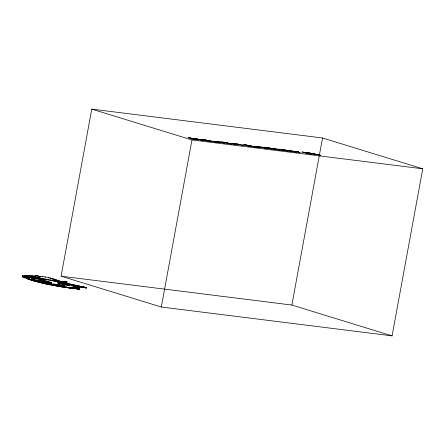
<?xml version="1.0" encoding="UTF-8"?>
<svg xmlns="http://www.w3.org/2000/svg" width="445" height="445" viewBox="0 0 445 445"><rect width="100%" height="100%" fill="white"/><g stroke="black" fill="none" stroke-linecap="round" stroke-linejoin="round"><path stroke-width="0.67" d="M36.001 275.689L35.923 276.134L35.839 275.349L36.095 275.538L35.461 275.956L22.333 275.616L22.422 276.879C37.908 283.287 54.729 286.013 71.228 288.199C72.963 288.783 75.7 287.503 76.929 289.117L79.566 289.767L79.649 289.322L78.687 288.733L79.644 287.932L73.675 285.167L86.48 287.52L86.402 287.965L81.797 287.264L74.159 285.646L74.237 285.201M22.339 276.467L22.417 276.022M22.422 276.879L22.333 275.616M26.516 275.538L24.325 275.894L23.835 276.579L26.344 276.145L26.466 275.527L32.78 276.245L40.495 278.303L30.416 276.885L39.739 278.331L41.313 278.781L41.318 279.299L39.383 279.126L39.527 278.286M24.136 276.573L24.297 277.096L24.38 276.651L23.502 276.384L23.919 276.128M24.241 276.345L24.469 275.438M24.508 277.157L24.38 276.651M24.714 277.218L24.592 276.712M24.77 277.235L24.781 276.768M24.764 277.847L24.848 277.402M25.243 276.239L25.326 275.794M25.643 276.2L25.727 275.755M25.977 276.173L26.06 275.722M26.35 276.139L26.255 275.572M26.244 276.089L26.333 275.55M26.266 276.145L26.416 275.538M26.244 277.508L26.327 277.063L24.853 276.784M26.172 276.017L26.555 275.538M26.472 275.983L26.672 275.544M26.422 277.563L26.327 277.063M26.539 277.597L26.5 277.118M26.589 275.995L26.917 275.561M26.834 276.011L27.245 276.039L27.329 275.594M27.106 278.815L27.184 278.37L22.506 276.428M27.245 276.039L27.718 276.095L27.796 275.65M27.718 276.095L28.007 275.672M26.622 277.152L27.829 277.519L27.751 277.964L27.295 277.825M27.924 276.117L28.252 275.705M28.169 276.15L28.491 275.733M28.141 279.048L28.224 278.598L27.735 278.42L29.476 278.514L29.392 278.959L27.662 278.859L35.55 281.273M28.408 276.178L28.686 275.755M28.719 276.367L31.79 277.491L31.712 277.936C24.731 275.31 32.541 276.395 36.29 277.235C49.523 280.428 63.718 280.828 76.028 286.986M28.747 276.857L28.864 276.156L33.136 277.012L28.703 276.345M30.599 277.146L28.853 276.84L29.031 275.8M28.908 276.851L29.086 275.811M28.558 279.193L28.641 278.748L28.224 278.598M28.958 276.929L29.036 276.484M33.703 276.462L33.62 276.907L29.27 276.323L29.136 275.817M29.036 276.873L29.248 275.839M28.903 278.314L28.986 277.869L27.829 277.519M29.214 276.907L29.353 275.872M31.4 276.59L31.317 277.035L29.96 276.868L29.348 276.762L29.431 276.317M29.231 278.192L29.392 278.959M29.426 277.096L29.615 276.228M29.665 276.99L29.704 276.367M29.759 276.834L29.837 276.389M29.743 277.207L29.932 276.579M29.476 279.527L29.559 279.076L28.641 278.748M29.96 276.868L30.121 275.945M29.999 277.051L30.143 276.618L30.015 277.302M30.266 276.189L30.349 275.744M29.737 279.677L29.821 279.232M29.798 279.621L29.559 279.076M30.249 277.385L30.332 276.94M30.321 277.413L30.477 276.317M29.987 279.683L29.882 279.176M30.427 277.458L30.51 277.012M30.555 277.519L30.683 276.701M30.811 276.456L30.889 276.011M30.349 279.794L30.071 279.238M30.699 277.58L30.783 277.135M30.928 277.196L30.994 276.54M31.712 277.268L31.628 277.713L30.9 277.508L31.011 276.951M31.067 277.741L31.144 277.296M30.755 280.011L30.861 279.477L30.432 279.343M31.411 278.019L32.874 279.149L37.463 281.068L37.386 281.513L32.797 279.594L31.334 278.464L31.411 278.019C34.443 277.713 29.003 277.007 30.9 277.508M31.506 277.691L31.539 277.235M31.573 277.702L31.617 277.252M31.74 276.567L31.823 276.123M31.222 280.055L31.306 279.61L30.861 279.477M31.901 277.113L31.962 276.545M31.957 277.124L31.984 276.668M32.062 277.157L32.146 276.707M32.162 276.317L32.24 275.872M32.218 276.629L32.301 276.184M31.628 280.294L31.706 279.844M32.224 277.202L32.301 276.757M32.062 279.032L32.146 278.581M32.491 276.662L32.574 276.217M32.73 276.695L32.78 276.245M32.758 276.701L32.835 276.256M32.324 280.389L32.407 279.944L31.306 279.61M33.008 276.762L33.086 276.312M32.396 280.545L32.474 280.094L27.184 278.37M32.835 278.075L32.791 278.809L32.696 278.114L33.653 277.941L43.577 279.421L43.471 279.866L37.03 279.082L33.575 278.386L33.709 277.947M32.502 280.578L32.474 280.094M32.574 280.6L32.546 280.122M32.752 278.52L32.986 278.047M32.797 279.594L32.874 279.149M32.902 278.965L33.158 278.014M33.292 276.829L33.375 276.384M33.358 277.218L33.442 276.773M33.191 279.371L32.869 278.364M32.902 278.492L33.403 277.975M33.03 280.723L33.114 280.278L32.619 280.144M33.319 278.42L33.542 277.953M33.642 277.941L33.458 278.398M33.748 277.285L33.67 277.736L35.005 277.897M33.776 279.249L33.692 279.694L34.198 280.016L35.517 280.539L35.6 280.089M34.048 278.475L34.126 278.03M33.737 280.917L33.82 280.472L33.114 280.278M34.554 276.668L34.471 277.113L35.405 277.396L35.489 276.951M34.565 277.43L34.649 276.985M34.198 280.016L34.282 279.571L33.269 278.926M34.565 278.581L34.649 278.136M34.259 280.917L34.343 280.472M34.944 278.119L35.027 277.674M35.617 276.339L35.7 275.894M35.472 277.585L35.55 277.14M35.344 278.737L35.422 278.292M35.828 276.278L35.967 275.444M35.016 281.268L35.099 280.817M35.088 280.55L35.172 280.105M35.6 277.608L35.683 277.163M35.728 277.624L35.839 277.185M36.017 275.983L36.095 275.538M36.54 275.85L36.623 275.405M36.84 275.872L36.924 275.427C37.953 275.088 38.437 277.318 38.092 276.05M37.096 275.889L37.18 275.444M37.085 277.697L37.002 278.142L38.481 278.37M37.069 278.381L37.152 277.936M37.03 279.082L37.113 278.631M37.636 276.111L37.719 275.666M36.84 281.056L36.918 280.606L34.282 279.571M37.525 278.22L37.608 277.769M37.931 276.317L38.014 275.872M37.842 278.475L37.942 277.819M38.036 278.292L38.12 277.847M38.353 276.606L38.303 276.117M37.475 281.935L37.586 281.34M38.476 276.634L38.431 276.156M38.203 278.32L38.287 277.875M38.504 276.64C45.24 275.722 54.435 279.265 61.238 281.446C62.706 281.963 66.589 280.205 66.928 282.23L64.642 282.269L63.713 282.803M38.27 278.531L38.348 278.086M38.687 276.662L38.771 276.217M38.376 278.548L38.459 278.097M38.893 276.679L38.976 276.234M39.316 276.718L39.399 276.273M39.043 279.365L39.127 278.92M51.57 283.209L48.689 283.115L42.336 281.835L39.21 280.856L39.077 280.144M38.91 281.524L38.815 282.119L48.944 284.45M39.065 280.751C40.373 278.537 49.757 281.763 51.036 282.903M39.505 278.097L39.421 278.542L40.412 278.748L40.05 278.637M39.21 280.856L39.36 280.077M41.485 279.149L41.407 279.594L39.46 279.182L39.633 278.309M39.561 279.149L39.744 278.142M40.061 276.779L40.145 276.334M39.889 278.17C38.709 279.176 40.328 278.626 41.396 278.854M39.8 279.288L39.878 278.843L39.338 278.676M39.928 278.642L40.011 278.197M39.572 281.001L39.655 280.556M39.978 278.848L40.061 278.403M39.421 282.408L39.505 281.963L33.82 280.472M39.978 279.199L40.15 278.225M40.156 278.692L40.239 278.247M40.078 279.371L40.295 278.242M40.25 279.421L40.428 278.114M39.939 281.145L40.022 280.7L39.149 280.089M40.395 278.954L40.473 278.292M40.417 279.466L40.584 278.542M40.45 279.471L40.528 279.026L43.566 279.41M40.345 278.559L40.712 278.158M40.64 279.499L40.723 279.054M40.467 281.312L40.551 280.867M40.656 280.139L40.573 280.584L40.106 280.55M40.634 278.603L41.029 278.214M40.873 278.642L41.118 278.225M40.918 279.532L40.996 279.087M41.057 279.655L41.157 279.193M40.562 282.686L40.645 282.241L39.505 281.963M41.185 279.304L41.235 278.748M40.996 281.474L41.079 281.029L40.022 280.7M41.207 280.667L41.29 280.222M41.374 282.887L41.457 282.436L40.645 282.241M42.431 277.068L42.514 276.623M41.669 281.657L41.747 281.207M41.847 280.751L41.925 280.305M42.258 279.76L42.336 279.315M42.364 278.92L42.447 278.475M42.431 279.265L42.353 279.71L43.482 279.861L43.527 279.393M42.119 282.898L42.203 282.453M42.336 281.835L42.414 281.39L41.079 281.029M42.72 279.799L42.798 279.354M42.197 283.081L42.281 282.636L41.457 282.436M42.77 279.727L42.848 279.282M42.931 279.733L43.009 279.288M42.397 282.953L42.525 282.414M43.065 279.738L43.148 279.293M43.109 279.838L43.271 279.299M43.254 279.766L43.337 279.321M43.365 279.81L43.388 279.338M43.104 282.019L43.187 281.568M43.349 280.995L43.432 280.55M43.86 279.199L43.944 278.754M43.371 283.359L43.454 282.914L42.281 282.636M43.777 282.781L43.677 283.254L44.211 283.376L44.294 282.931L36.918 280.606M43.871 282.202L43.955 281.752L42.414 281.39M44.166 281.151L44.25 280.706M44.255 283.571L44.339 283.126L43.454 282.914M45.329 277.546L45.407 277.096M44.672 282.369L44.756 281.924L43.955 281.752M44.984 282.436L44.756 281.924M45.618 279.527L45.702 279.082M45.268 282.497L45.067 281.991M45.262 283.81L45.34 283.365L44.339 283.126M45.507 282.547L45.351 282.052M45.579 282.564L45.624 282.108L51.653 282.759L47.259 281.997L51.119 282.458M45.813 281.485L45.896 281.04M45.429 283.676L45.507 283.231L32.407 279.944M45.651 282.575L45.735 282.13M45.874 282.62L45.957 282.175M46.135 282.67L46.219 282.225M46.425 282.725L46.508 282.28M46.224 284.038L46.308 283.593L45.34 283.365M46.647 281.663L46.725 281.218M47.159 282.864L47.242 282.419M46.986 284.216L47.07 283.771L46.308 283.593M47.42 281.846L47.504 281.401M48.227 278.064L48.305 277.619M47.926 282.987L48.004 282.542M48.199 282.03L48.282 281.585M48.333 282.325L48.255 282.77L50.018 283.014M48.388 282.809L48.494 282.369M48.444 282.82L48.555 282.38M48.689 283.115L48.828 282.414M48.6 284.594L48.683 284.149L47.07 283.771M49.189 282.225L49.111 282.67L50.474 282.836M49.167 282.909L49.25 282.464M49.996 278.409L50.074 277.964M49.306 283.192L49.389 282.747M49.545 282.397L49.629 281.946M50.413 278.492L50.496 278.047M41.035 278.676L50.179 280.383L50.263 279.938M49.851 282.759L49.935 282.314M49.923 283.276L50.146 282.108M50.786 278.564L50.869 278.119M50.391 283.309L50.663 282.269M50.897 282.364L50.58 282.72M50.902 282.848L50.986 282.397M51.703 278.364L51.32 278.72M50.864 283.348L51.058 282.43M51.147 283.337L51.231 282.892M51.431 283.326L51.587 282.82M51.531 283.243L51.653 282.759M51.464 284.505L51.381 284.95L53.205 285.323M52.744 279.193L52.827 278.748M53.083 279.338L53.166 278.893M53.077 280.884L53.161 280.439M53.322 280.144L53.456 280.645L53.539 280.2L53 280.05L53.278 279.95M52.855 284.027L56.17 285.167L56.087 285.612L53.05 284.783L52.855 284.027L60.114 284.956M52.822 284.655L52.905 284.21M52.888 284.689L53.083 284.005M53.673 280.706L53.756 280.261L53.7 280.7L54.296 280.862M53.05 284.783L53.133 284.338M53.884 280.762L53.962 280.317M53.411 284.906L53.495 284.461M53.55 284.956L53.634 284.511M50.179 280.383L54.245 281.084L54.323 280.639M53.595 285.551L53.678 285.106M53.673 284.995L53.756 284.55M53.8 285.039L53.878 284.589M45.507 283.231L53.895 285L53.812 285.445L55.453 285.746L55.536 285.301M53.945 285.078L54.023 284.633M54.106 285.123L54.19 284.678M54.301 285.173L54.379 284.728M54.245 281.084L55.191 281.251L55.275 280.806M54.913 284.149L54.835 284.6L54.401 284.544M54.796 285.312L54.88 284.861M55.875 280.155L55.953 279.71M55.269 284.65L55.347 284.199M55.191 281.251L55.998 281.39L56.076 280.945L56.087 281.407L67.729 284.077L75.617 287.192L75.7 286.747M55.441 285.462L55.525 285.017M55.681 284.689L55.764 284.244M56.448 281.485L56.532 281.034M56.059 284.728L56.142 284.277M56.159 284.733L56.237 284.288M56.259 284.744L56.337 284.299M56.348 284.756L56.515 284.316M56.459 284.767L56.571 284.327M56.665 284.8L56.749 284.355M56.86 284.856L59.107 285.317L56.86 284.856L56.893 285.462M56.971 284.867L56.732 285.417M57.038 284.872L56.815 285.768L57.544 285.918L57.755 284.978M56.949 286.018L57.105 284.883M57.138 285.523L57.255 284.9M56.726 285.301L57.249 285.356L57.333 284.911M57.233 285.545L57.411 284.922M57.333 285.568L57.494 284.934M69.848 284.867L64.13 284.255L57.917 282.458L63.646 283.081L69.848 284.867L69.626 285.429L69.086 285.451L64.052 284.7L58.74 283.354L57.833 282.909L57.983 282.408M57.438 285.59L57.577 284.95M57.967 283.003L58.056 282.353M57.544 285.612L57.666 284.961M58.1 283.098L58.184 282.653M57.761 285.651L57.844 284.995M57.689 286.152L57.933 285.011M58.662 280.973L58.746 280.528M57.917 285.679L58.017 285.028M58.022 285.49L58.106 285.045M58.417 283.226L58.601 282.33M58.74 283.354L58.823 282.909M58.312 286.063L58.395 285.618M59.04 282.364L58.957 282.809L58.518 282.775M58.796 285.162L58.879 284.717M59.051 283.454L59.135 283.009M58.595 286.502L58.673 286.057L69.871 287.676L75.644 287.932L79.649 289.322M59.191 283.498L59.268 283.053M59.396 282.842L59.48 282.397M59.552 282.124L59.636 281.679M59.335 283.543L59.419 283.098M59.213 284.978C59.013 286.291 60.993 284.483 59.23 285.045C60.197 285.156 63.351 286.886 62.873 285.857C62.673 285.818 60.982 285.468 61.727 285.39C64.519 284.972 64.887 287.737 63.98 285.879M59.469 283.587L59.552 283.137M59.852 281.418L59.936 280.973M62.083 285.89L64.319 286.307L59.163 285.757L59.079 286.202L60.57 286.447L60.793 285.573M59.185 285.518L59.263 284.789M59.241 285.551L59.396 284.939M59.569 283.615L59.652 283.17M59.313 285.579L59.396 285.134M59.702 283.66L59.786 283.209M61.104 276.195L91.77 109.12L322.542 137.978L422.75 168.805L392.084 335.88L161.318 307.022L61.104 276.195L291.876 305.053L392.084 335.88M59.435 285.629L59.541 284.934M59.83 283.693L59.914 283.248M56.165 285.874L59.407 286.463L59.485 286.018C65.921 286.43 70.66 288.738 76.023 286.992M60.003 282.925L60.086 282.48M59.58 285.679L59.73 284.939M60.014 283.743L60.097 283.298M59.886 285.401L59.947 284.922M60.509 281.668L60.592 281.223M59.964 285.406L60.025 284.939M59.825 286.324L59.908 285.879M60.403 283.849L60.487 283.404M60.609 283.003L60.687 282.558M61.271 281.908L61.265 281.451M60.531 285.968L60.615 285.523M61.21 281.902L61.354 281.463M61.327 281.913L61.404 281.468M61.037 284.021L61.121 283.576M61.393 281.919L61.549 281.485M61.532 281.935L61.616 281.49M60.843 286.057L60.92 285.612M60.965 286.091L61.048 285.646M61.683 281.958L61.766 281.507M61.349 286.096L61.265 286.541L64.236 286.752L63.902 286.697M61.46 285.451L61.644 285.84M61.482 285.957L61.577 285.39M61.766 284.194L61.849 283.749M61.321 286.947L61.404 286.502M61.532 285.974L61.666 285.39M62.317 281.946L62.4 281.501M61.733 286.046L61.816 285.595M61.816 286.068L61.894 285.623M61.9 286.091L61.983 285.646M61.994 286.118L62.072 285.668M61.961 286.636L62.172 285.696M62.484 286.235L62.272 285.451M62.5 284.366L62.578 283.921M62.823 282.809L62.901 282.358L62.867 282.82M63.034 281.49L62.951 281.935L63.54 281.802M62.111 286.903L62.311 285.94M62.778 283.382L62.862 282.937M62.306 286.191L62.5 285.479L62.495 285.94M62.461 286.435L62.561 285.79M62.517 286.697L62.6 286.252M62.645 285.979L62.728 285.534M62.701 286.48L62.751 285.829M62.789 286.302L62.901 285.579M62.917 286.324L63.001 285.879M63.596 282.62C63.824 281.257 66.105 282.086 67.011 281.785M62.94 286.524L63.107 285.629M63.273 284.533L63.357 284.088M63.579 283.003L63.685 282.113M63.746 282.814L63.863 282.052M63.079 286.752L63.157 286.307M63.774 282.82L63.713 282.247M63.179 286.574L63.329 285.946L64.531 286.141M64.002 282.43L64.086 281.985M64.136 281.674L64.219 281.223M63.451 286.43L63.535 285.985M63.479 286.775L63.563 286.33M64.252 282.369L64.336 281.924M63.652 286.463L63.735 286.018M64.052 284.7L64.13 284.255M64.33 283.693L64.447 282.759M64.642 282.269L64.725 281.824M63.885 286.791L64.063 286.074M64.074 286.775L64.186 286.091M64.052 287.387L64.13 286.942M64.225 286.291L64.147 286.769L64.336 286.002M64.447 286.586L64.43 286.068M64.825 284.845L64.909 284.399M65.098 283.854L65.181 283.409M65.298 283.448L65.382 283.003M59.407 286.463L64.814 287.348L64.898 286.897M65.61 283.281L65.693 282.836L63.852 282.375M65.788 282.252L65.866 281.802M65.599 284.995L65.682 284.544M66.188 281.474L66.11 281.919L66.928 282.23M66.316 281.963L66.394 281.513M66.494 281.997L66.578 281.552M66.7 282.041L66.728 281.585M66.778 282.097L66.817 281.618M66.311 285.111L66.394 284.661M66.822 282.136L66.906 281.691M66.578 284.21L66.661 283.765M67.028 285.228L67.106 284.778M66.917 287.754L67 287.309M67.729 284.077L67.812 283.632M67.618 285.301L67.696 284.856M67.829 284.544L67.913 284.099M67.162 287.654L67.723 287.726L67.807 287.281M68.202 285.378L68.285 284.934M68.335 284.705L68.419 284.26M67.723 287.726L68.213 287.793L68.296 287.348M68.647 285.412L68.73 284.967M68.252 287.798L68.397 287.359L68.213 287.793M68.341 287.804L68.675 287.381M69.086 285.451L69.248 284.544M68.591 287.826L68.964 287.403M69.353 285.44L69.437 284.995M69.765 285.317L69.576 284.678M69.631 285.217L69.709 284.772M69.82 283.877L69.737 284.322L72.624 285.045L72.707 284.6L65.693 282.836M69.209 287.87L69.287 287.425M69.626 285.429L69.776 284.928M69.887 284.783L69.971 284.333M68.88 287.848L69.715 287.909L69.798 287.464M69.787 288.121L69.871 287.676M69.715 287.909L70.01 287.481M69.926 287.926L70.132 287.492M70.115 287.948L70.232 287.509L70.054 287.937M70.8 284.6L70.877 284.155M70.177 287.959L70.399 287.531M70.788 288.176L70.872 287.731M71.228 288.199L71.311 287.754M71.856 284.878L71.94 284.433M72.046 285.484L72.129 285.039M71.717 288.226L71.801 287.781M72.185 288.254L72.268 287.809M73.008 285.128L73.091 284.683L72.707 284.6M72.541 288.277L72.624 287.832M73.458 286.068L73.542 285.618M73.286 288.327L73.369 287.882M74.565 285.223L74.426 286.007L73.987 285.796M74.632 285.684L74.716 285.239M74.81 285.067L74.727 285.69L74.905 285.262M74.382 288.343L74.465 287.898M74.86 285.712L74.944 285.267M74.871 286.647L75.033 285.807M74.804 288.354L74.888 287.909M75.188 287.292L75.105 287.743L75.4 287.603M73.091 284.683L75.639 285.251L75.555 285.696L76.139 285.824L77.892 286.202L77.975 285.757M75.166 288.36L75.249 287.915M75.411 287.042L75.494 286.597M75.494 288.366L75.622 287.926M75.561 288.377L75.728 287.943M75.778 287.47L75.873 286.869M76.05 288.46L76.128 288.015M76.395 286.452L76.317 286.897L74.949 286.252M76.479 286.046L76.557 285.601M76.779 285.963L76.863 285.518L75.639 285.251M76.462 288.532L76.54 288.087L76.562 288.555M76.623 288.638L76.701 288.188M76.896 286.83L76.712 287.209M76.685 288.727L76.768 288.282M76.913 287.342L76.996 286.897M76.757 288.838L76.84 288.393M77.057 287.42L77.135 286.975M76.929 289.117L77.013 288.672M77.641 287.693L77.725 287.248M77.78 287.748L77.864 287.303M78.025 286.363L78.109 285.918M77.625 289.322L77.703 288.877M77.908 287.798L77.992 287.353M78.125 286.385L78.209 285.94M78.22 286.408L78.303 285.957M78.103 287.398L78.064 287.859L78.192 287.431M78.353 286.441L78.437 285.996M77.897 289.406L77.981 288.961M78.565 286.029L78.632 286.513L78.715 286.063M78.148 289.484L78.231 289.039M78.359 289.545L78.437 289.1M78.848 286.569L78.932 286.118M78.431 289.567L78.515 289.122M79.644 287.932L79.56 288.377L78.698 288.076L78.782 287.631M78.604 289.183L78.687 288.733M79.043 286.613L79.127 286.168M78.548 289.6L78.793 288.51M78.637 289.083L78.915 288.388M78.982 288.165L79.06 287.72M79.254 286.663L79.332 286.218M78.832 288.833L79.088 288.254M79.177 288.232L79.254 287.787M79.527 286.73L79.611 286.285M79.043 289.684L79.177 289.028M79.01 288.699L79.399 287.837M79.416 288.321L79.499 287.876M76.863 285.518L79.805 286.152L79.727 286.602L78.504 286.335M79.232 289.712L79.36 289.144M79.761 286.786L79.844 286.341M79.399 289.74L79.516 289.239M79.627 289.317L79.544 289.767L79.093 289.478M80.039 286.853L80.122 286.408M80.317 286.919L80.4 286.474M80.551 286.975L80.634 286.53M80.845 287.047L81.007 286.385L86.491 287.52M81.04 287.097L81.118 286.647M81.213 287.136L81.352 286.452M81.429 287.186L81.513 286.741M81.797 287.264L81.908 286.552M82.42 287.375L82.497 286.93M82.787 287.442L82.87 286.997M83.137 287.503L83.221 287.058M84.172 287.442L83.332 287.281L83.41 286.836M83.56 287.576L83.643 287.131M84.166 287.681L84.25 286.997M84.606 287.754L84.684 287.309M84.973 287.815L85.056 287.37M85.329 287.876L85.407 287.22M85.362 287.876L85.446 287.431M85.618 287.264L85.568 287.715L86.413 287.965M85.674 287.275L85.323 287.665M85.74 287.765L85.818 287.32M85.885 287.921L85.957 287.359M86.024 287.854L86.108 287.403M86.174 287.893L86.258 287.448M86.297 287.932L86.38 287.487M161.318 307.022L191.979 139.947L91.77 109.12M291.876 305.053L322.542 137.978M38.926 280.65L39.36 280.522M79.249 288.555L79.56 288.377M53.584 279.911L53.127 280.072L58.295 280.912M53.461 279.888L56.927 280.389M31.334 278.464L31.862 278.309M53.228 284.433L52.771 284.622M24.392 275.883L28.374 276.061M58.306 280.906L57.605 280.595M53.945 279.733L55.247 279.944M35.839 275.349L36.924 275.427M29.537 276.679L28.658 276.595L29.348 276.762M61.977 285.868L62.389 285.918M56.804 281.173L54.14 280.367M57.995 280.862L55.881 280.094M191.979 139.947L422.75 168.805M28.602 276.2L29.142 276.284M64.814 287.348L66.505 287.57M57.249 285.356L57.939 285.473M40.528 279.026L39.878 278.843M53.895 285L59.485 286.018M81.824 286.997L80.634 286.78M59.163 285.757L56.17 285.167M81.007 286.385L79.805 286.152M82.859 287.192L83.332 287.281M48.683 284.149L58.673 286.057M49.556 284.578L50.775 284.828M44.294 282.931L37.463 281.068M36.195 281.451L37.502 281.785M53.133 280.545L54.056 280.812M40.673 282.341L42.442 282.859M43.693 283.226L44.211 283.376M37.864 281.663L39.394 282.147M39.894 282.308L40.584 282.525M63.896 286.324L64.353 286.519M69.17 284.995L69.492 285.123M28.986 277.869L29.476 278.514M237.563 144.675L232.39 143.613L237.563 144.675M295.358 151.906L290.179 150.838L295.358 151.906M278.737 149.809L273.892 148.78L278.225 149.425L276.701 149.047L272.618 148.552L275.867 149.559L280.022 150.082L278.737 149.809M314.543 153.408L314.487 153.926L320.617 155.249L314.337 154.02L314.342 154.465L312.907 154.287L313.013 153.742L307.178 152.485L313.174 153.647L313.13 153.23L314.543 153.408M231.155 143.368L234.47 144.391L238.826 144.925L235.355 143.874L231.155 143.368M288.95 150.594L292.265 151.623L296.615 152.151L293.149 151.105L288.95 150.594M307.211 152.908L305.37 153.058L312.112 154.187L306.755 153.392L308.607 153.175L306.783 152.607L301.899 152.001L307.211 152.908M219.986 142.467L215.764 141.783L220.453 142.367L213.589 141.237L217.627 142.339L221.187 142.661L219.986 142.467M260.097 147.484L255.875 146.8L260.564 147.384L253.717 146.194L257.049 147.217L261.298 147.679L260.097 147.484M203.432 140.292L206.68 140.809L203.432 140.292M281.624 150.071L284.872 150.588L281.624 150.071M225.81 142.767L230.816 143.841L225.81 142.767M251.631 145.988L251.264 146.043L255.747 147.134L247.109 145.593L249.651 146.372L248.46 146.227L242.536 144.403L251.631 145.988M261.12 147.078L259.429 146.811L266.527 148.797L264.319 148.118C274.109 149.726 263.023 146.867 261.12 147.078M205.073 140.281L202.108 140.086L209.751 141.388C207.442 140.214 192.44 138.217 205.073 140.281M283.265 150.06L280.3 149.865L287.937 151.167C285.662 149.998 270.477 147.957 283.265 150.06M232.045 144.074L227.69 143.629L221.744 141.799L229.336 143.179L232.045 144.074M221.26 142.072L219.407 141.805L224.803 143.268C217.488 141.538 226.922 142.895 221.26 142.072M296.732 151.511L294.879 151.239L300.275 152.707C292.96 150.977 302.394 152.335 296.732 151.511M266.85 148.357L261.871 147.289L266.85 148.357M210.229 140.653L209.306 140.876L204.828 139.686L210.758 141.51L211.787 141.638L210.168 141.137L216.059 142.172L210.229 140.653M250.363 145.81L244.416 144.764L250.363 145.81M214.935 141.376L218.768 142.055L214.935 141.376M255.052 146.394L258.884 147.072L255.052 146.394M243.704 145.632L236.067 143.663L243.704 145.632M291.291 151.584L283.66 149.615L291.291 151.584M189.676 137.789L187.974 137.577L193.903 139.402L195.038 139.541L190.004 138L198.704 140.003L196.206 138.779L202.308 140.453L196.384 138.629L194.699 138.417L197.207 139.647L189.676 137.789M265.793 147.312L264.719 147.178L271.723 149.131L265.793 147.312M268.502 147.651L267.406 147.512L269.325 147.901L268.502 147.651M270.126 148.146L269.03 148.013L274.426 149.47L270.126 148.146"/></g></svg>
